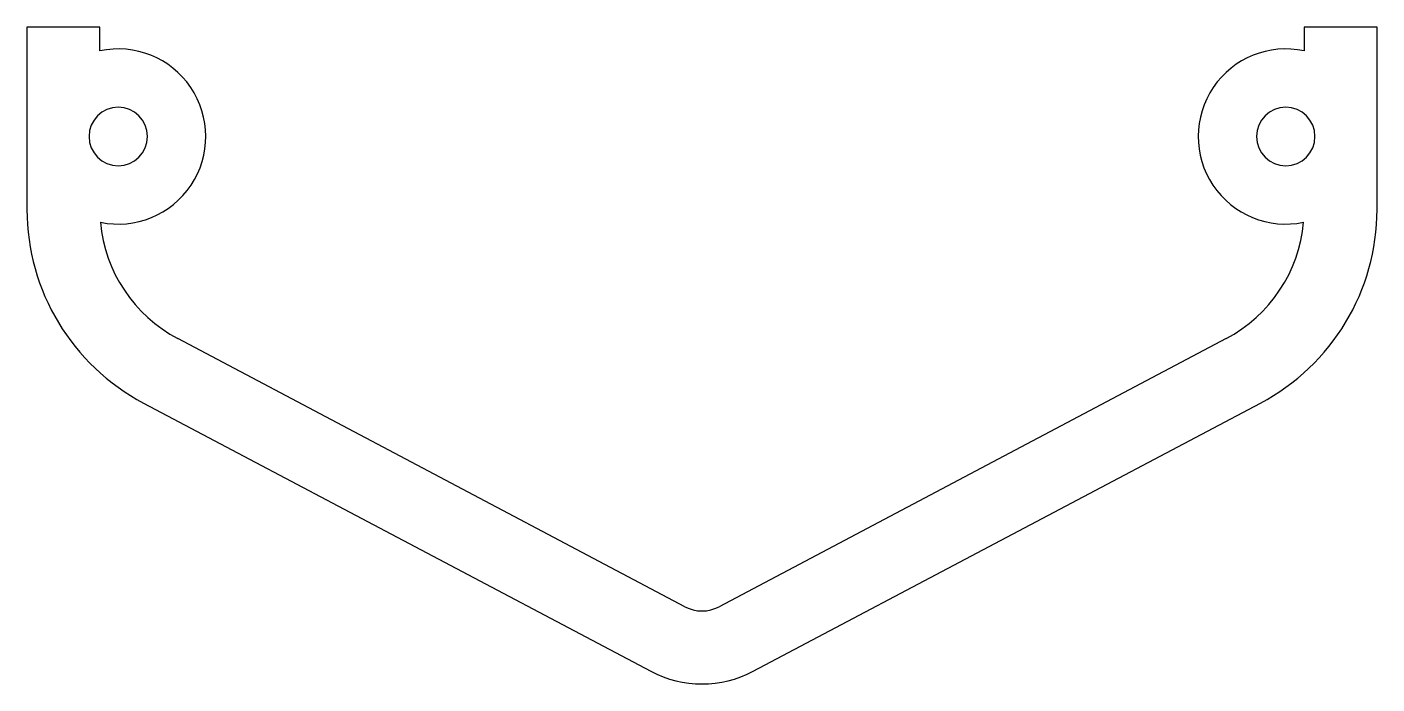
# Model space of a CAD drawing. Header units: millimetres. Extents: x -37 to 37, y -158 to -122.
import ezdxf

# ---------------------------------------------------------------- set-up
doc = ezdxf.new("R2010")
doc.units = ezdxf.units.MM
doc.layers.add('CUT', color=7, linetype='Continuous')

msp = doc.modelspace()

# ---------------------------------------------------------------- linework, layer by layer
at = {"layer": 'CUT'}
for p, q in [((-37, -122), (-37, -132)), ((-33, -122), (-37, -122)), ((-33, -123.305), (-33, -122)), ((37, -122), (33, -122)), ((33, -122), (33, -123.305)), ((37, -132), (37, -122)), ((-0.935, -153.768), (-28.738, -139.073)), ((28.738, -139.073), (0.935, -153.768)), ((-30.607, -142.609), (-2.804, -157.305)), ((2.804, -157.305), (30.607, -142.609))]:
    msp.add_line(p, q, dxfattribs=at)
for centre, radius, start, end in [((-32, -128), 4.8, 258.35073, 462.0247), ((32, -128), 4.8, 77.9753, 281.64927), ((-32, -128), 1.6, 0, 180), ((32, -128), 1.6, 0, 180), ((-32, -128), 1.6, 180, 360), ((32, -128), 1.6, 180, 360), ((-25, -132), 12, 180, 242.14178), ((25, -132), 12, -62.14178, 0), ((-25, -132), 8, 185.02792, 242.14178), ((25, -132), 8, -62.14178, -5.02792), ((0, -152), 2, -117.85822, -62.14178), ((0, -152), 6, -117.85822, -62.14178)]:
    msp.add_arc(centre, radius, start, end, dxfattribs=at)

doc.saveas('drawing.dxf')
